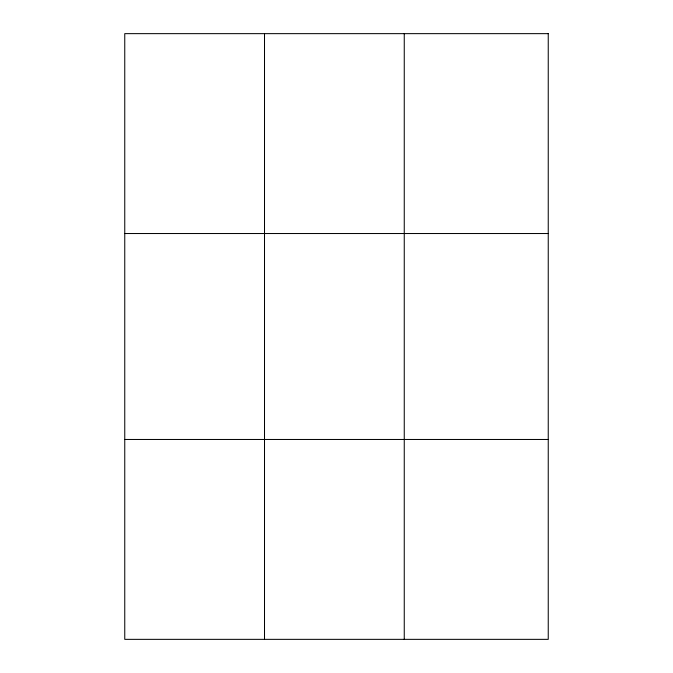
<?xml version="1.0" encoding="UTF-8"?>
<svg xmlns="http://www.w3.org/2000/svg" width="673" height="673" viewBox="0 0 673 673"><rect width="100%" height="100%" fill="white"/><g stroke="black" fill="none" stroke-linecap="round" stroke-linejoin="round"><path stroke-width="1.01" d="M264.506 33.65L264.506 639.35M404.254 33.65L404.254 639.35M124.757 233.531L548.243 233.531M124.757 439.469L548.243 439.469M548.243 33.65L548.243 639.35L124.757 639.35L124.757 33.65L548.243 33.65"/></g></svg>
